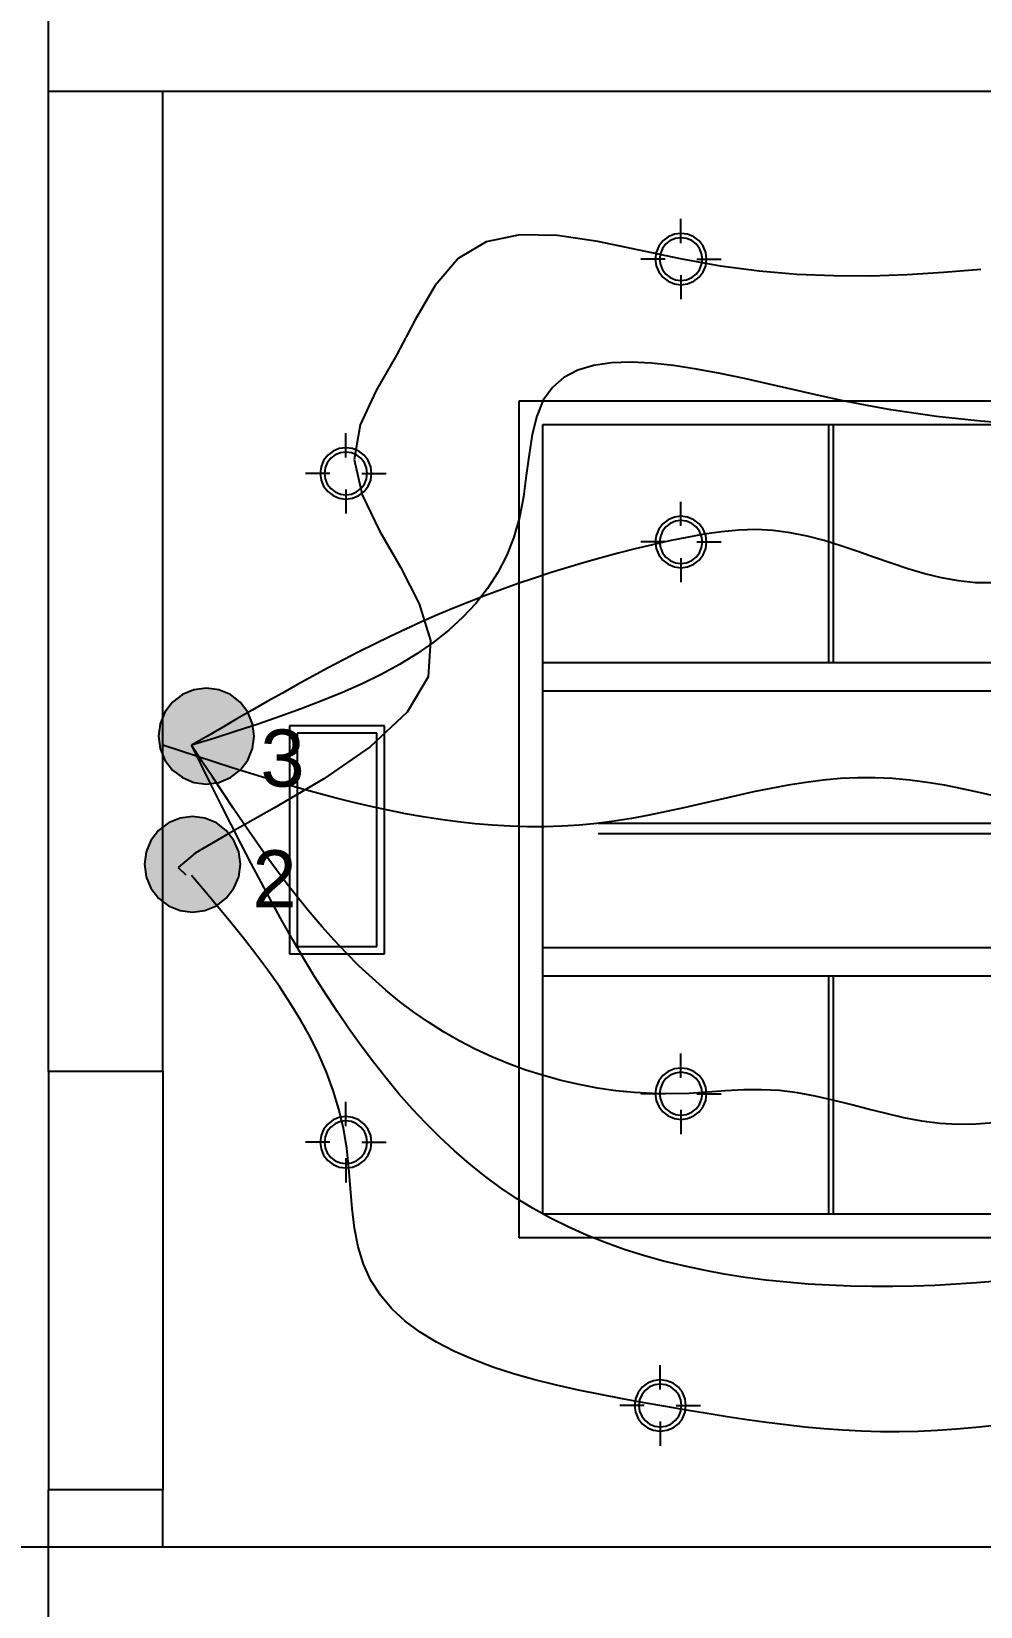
# Model space of a CAD drawing. Header units: centimetres. Extents: x 1966 to 8787, y 7398 to 12383.
# Drawn here: x 3917.4 to 4117, y 9215.8 to 9546.9 of the extents above; entities that cross this region are included whole.
import ezdxf

# ---------------------------------------------------------------- set-up
doc = ezdxf.new("R2010")
doc.units = ezdxf.units.CM
doc.styles.get("Standard").update_dxf_attribs({"font": 'arial.ttf', "height": 10})

# ---------------------------------------------------------------- blocks, each defined once
blk = doc.blocks.new('雙極開關')
h = blk.add_hatch(color=256)
h.dxf.hatch_style = 1
h.paths.add_polyline_path([(8.73, 15.12), (7.13, 17.21), (5.04, 18.81), (2.61, 19.81), (0, 20.16), (-2.61, 19.81), (-5.04, 18.81), (-7.13, 17.21), (-8.73, 15.12), (-9.74, 12.69), (-10.08, 10.08), (-9.74, 7.47), (-8.73, 5.04), (-7.13, 2.95), (-5.04, 1.35), (-2.61, 0.34), (0, 0), (2.61, 0.34), (5.04, 1.35), (7.13, 2.95), (8.73, 5.04), (9.74, 7.47), (10.08, 10.08), (9.74, 12.69)])
for p, q in [((0, 20.16), (-2.61, 19.81)), ((2.61, 19.81), (0, 20.16)), ((-7.13, 17.21), (-8.73, 15.12)), ((-5.04, 18.81), (-7.13, 17.21)), ((-2.61, 19.81), (-5.04, 18.81)), ((5.04, 18.81), (2.61, 19.81)), ((7.13, 17.21), (5.04, 18.81)), ((8.73, 15.12), (7.13, 17.21)), ((-8.73, 15.12), (-9.74, 12.69)), ((9.74, 12.69), (8.73, 15.12)), ((-9.74, 12.69), (-10.08, 10.08)), ((-10.08, 10.08), (-9.74, 7.47)), ((10.08, 10.08), (9.74, 12.69)), ((9.74, 7.47), (10.08, 10.08)), ((-9.74, 7.47), (-8.73, 5.04)), ((8.73, 5.04), (9.74, 7.47)), ((-8.73, 5.04), (-7.13, 2.95)), ((7.13, 2.95), (8.73, 5.04)), ((-7.13, 2.95), (-5.04, 1.35)), ((-5.04, 1.35), (-2.61, 0.34)), ((-2.61, 0.34), (0, 0)), ((0, 0), (2.61, 0.34)), ((2.61, 0.34), (5.04, 1.35)), ((5.04, 1.35), (7.13, 2.95))]:
    blk.add_line(p, q)
blk.add_text('2', height=12).set_placement((12.62, 1.03))
blk = doc.blocks.new('三路開關')
h = blk.add_hatch(color=256)
h.dxf.hatch_style = 1
h.paths.add_polyline_path([(7.42, 14.95), (5.82, 17.03), (3.74, 18.64), (1.3, 19.64), (-1.3, 19.99), (-3.91, 19.64), (-6.34, 18.64), (-8.43, 17.03), (-10.03, 14.95), (-11.04, 12.52), (-11.38, 9.91), (-11.04, 7.3), (-10.03, 4.87), (-8.43, 2.78), (-6.34, 1.18), (-3.91, 0.17), (-1.3, -0.17), (1.3, 0.17), (3.74, 1.18), (5.82, 2.78), (7.42, 4.87), (8.43, 7.3), (8.77, 9.91), (8.43, 12.52)])
for p, q in [((-1.3, 19.99), (-3.91, 19.64)), ((1.3, 19.64), (-1.3, 19.99)), ((-8.43, 17.03), (-10.03, 14.95)), ((-6.34, 18.64), (-8.43, 17.03)), ((-3.91, 19.64), (-6.34, 18.64)), ((3.74, 18.64), (1.3, 19.64)), ((5.82, 17.03), (3.74, 18.64)), ((7.42, 14.95), (5.82, 17.03)), ((-10.03, 14.95), (-11.04, 12.52)), ((8.43, 12.52), (7.42, 14.95)), ((-11.04, 12.52), (-11.38, 9.91)), ((8.77, 9.91), (8.43, 12.52)), ((-11.38, 9.91), (-11.04, 7.3)), ((-11.04, 7.3), (-10.03, 4.87)), ((7.42, 4.87), (8.43, 7.3)), ((8.43, 7.3), (8.77, 9.91)), ((-10.03, 4.87), (-8.43, 2.78)), ((5.82, 2.78), (7.42, 4.87)), ((-8.43, 2.78), (-6.34, 1.18)), ((-6.34, 1.18), (-3.91, 0.17)), ((-3.91, 0.17), (-1.3, -0.17)), ((-1.3, -0.17), (1.3, 0.17)), ((1.3, 0.17), (3.74, 1.18)), ((3.74, 1.18), (5.82, 2.78))]:
    blk.add_line(p, q)
blk.add_text('3', height=12).set_placement((10.06, -0.71))

msp = doc.modelspace()

# ---------------------------------------------------------------- linework, layer by layer
for p, q in [((3920.97, 9534.29), (3920.97, 9661.29)), ((3920.97, 9328.29), (3920.97, 9534.29)), ((3944.97, 9534.29), (3920.97, 9534.29)), ((4230.42, 9534.29), (3944.97, 9534.29)), ((3944.97, 9396.85), (3944.97, 9534.29)), ((4054, 9504.48), (4054, 9507.55)), ((4020.12, 9504.17), (4013.05, 9502.73)), ((4028.03, 9504.01), (4020.12, 9504.17)), ((4036.49, 9502.77), (4028.03, 9504.01)), ((4051.3, 9503.76), (4050.19, 9502.9)), ((4052.61, 9504.3), (4051.3, 9503.76)), ((4054, 9504.48), (4052.61, 9504.3)), ((4055.4, 9504.3), (4054, 9504.48)), ((4054, 9503.58), (4054, 9504.48)), ((4056.7, 9503.76), (4055.4, 9504.3)), ((4057.82, 9502.9), (4056.7, 9503.76)), ((4013.05, 9502.73), (4007.12, 9499.18)), ((4045.22, 9500.97), (4036.49, 9502.77)), ((4053.9, 9499.1), (4045.22, 9500.97)), ((4048.79, 9500.48), (4048.6, 9499.08)), ((4049.33, 9501.78), (4048.79, 9500.48)), ((4050.19, 9502.9), (4049.33, 9501.78)), ((4050.11, 9501.33), (4049.66, 9500.25)), ((4050.82, 9502.27), (4050.11, 9501.33)), ((4051.75, 9502.98), (4050.82, 9502.27)), ((4052.84, 9503.43), (4051.75, 9502.98)), ((4054, 9503.58), (4052.84, 9503.43)), ((4054, 9502.45), (4054, 9503.58)), ((4055.17, 9503.43), (4054, 9503.58)), ((4056.25, 9502.98), (4055.17, 9503.43)), ((4057.19, 9502.27), (4056.25, 9502.98)), ((4057.9, 9501.33), (4057.19, 9502.27)), ((4058.68, 9501.78), (4057.82, 9502.9)), ((4058.35, 9500.25), (4057.9, 9501.33)), ((4059.22, 9500.48), (4058.68, 9501.78)), ((4059.4, 9499.08), (4059.22, 9500.48)), ((4007.12, 9499.18), (4002.32, 9493.5)), ((4048.6, 9499.08), (4045.54, 9499.08)), ((4048.6, 9499.08), (4048.79, 9497.69)), ((4049.5, 9499.08), (4048.6, 9499.08)), ((4048.79, 9497.69), (4049.33, 9496.38)), ((4049.66, 9500.25), (4049.5, 9499.08)), ((4050.64, 9499.08), (4049.5, 9499.08)), ((4049.5, 9499.08), (4049.66, 9497.92)), ((4049.66, 9497.92), (4050.11, 9496.83)), ((4062.32, 9497.61), (4053.9, 9499.1)), ((4057.37, 9499.08), (4058.5, 9499.08)), ((4057.9, 9496.83), (4058.35, 9497.92)), ((4058.5, 9499.08), (4058.35, 9500.25)), ((4058.35, 9497.92), (4058.5, 9499.08)), ((4058.5, 9499.08), (4059.4, 9499.08)), ((4058.68, 9496.38), (4059.22, 9497.69)), ((4059.22, 9497.69), (4059.4, 9499.08)), ((4059.4, 9499.08), (4062.47, 9499.08)), ((4070.46, 9496.55), (4062.32, 9497.61)), ((4049.33, 9496.38), (4050.19, 9495.26)), ((4050.11, 9496.83), (4050.82, 9495.9)), ((4050.19, 9495.26), (4051.3, 9494.41)), ((4050.82, 9495.9), (4051.75, 9495.19)), ((4051.3, 9494.41), (4052.61, 9493.87)), ((4051.75, 9495.19), (4052.84, 9494.74)), ((4052.61, 9493.87), (4054, 9493.68)), ((4052.84, 9494.74), (4054, 9494.58)), ((4054, 9495.72), (4054, 9494.58)), ((4054, 9494.58), (4055.17, 9494.74)), ((4054, 9494.58), (4054, 9493.68)), ((4054, 9493.68), (4055.4, 9493.87)), ((4055.17, 9494.74), (4056.25, 9495.19)), ((4055.4, 9493.87), (4056.7, 9494.41)), ((4056.25, 9495.19), (4057.19, 9495.9)), ((4056.7, 9494.41), (4057.82, 9495.26)), ((4057.19, 9495.9), (4057.9, 9496.83)), ((4057.82, 9495.26), (4058.68, 9496.38)), ((4078.39, 9495.87), (4070.46, 9496.55)), ((4086.17, 9495.54), (4078.39, 9495.87)), ((4093.87, 9495.52), (4086.17, 9495.54)), ((4101.55, 9495.77), (4093.87, 9495.52)), ((4109.26, 9496.25), (4101.55, 9495.77)), ((4117.05, 9496.9), (4109.26, 9496.25)), ((4002.32, 9493.5), (3998.17, 9486.45)), ((4054, 9493.68), (4054, 9490.62)), ((3998.17, 9486.45), (3994.12, 9478.87)), ((3994.12, 9478.87), (3989.89, 9471.45)), ((4039.35, 9477.27), (4035.61, 9476.72)), ((4043.42, 9477.42), (4039.35, 9477.27)), ((4047.79, 9477.21), (4043.42, 9477.42)), ((4029.36, 9474.19), (4026.94, 9472.11)), ((4032.27, 9475.71), (4029.36, 9474.19)), ((4035.61, 9476.72), (4032.27, 9475.71)), ((4052.42, 9476.71), (4047.79, 9477.21)), ((4057.26, 9475.96), (4052.42, 9476.71)), ((4062.26, 9475.02), (4057.26, 9475.96)), ((4067.38, 9473.95), (4062.26, 9475.02)), ((4072.57, 9472.78), (4067.38, 9473.95)), ((3989.89, 9471.45), (3986.48, 9464.22)), ((4026.94, 9472.11), (4025.03, 9469.41)), ((4077.79, 9471.58), (4072.57, 9472.78)), ((4082.99, 9470.4), (4077.79, 9471.58)), ((4019.97, 9469.29), (4325.91, 9469.29)), ((4019.97, 9293.29), (4019.97, 9469.29)), ((4025.03, 9469.41), (4023.66, 9466.07)), ((4088.14, 9469.29), (4082.99, 9470.4)), ((4093.18, 9468.29), (4088.14, 9469.29)), ((4098.13, 9467.42), (4093.18, 9468.29)), ((4102.97, 9466.66), (4098.13, 9467.42)), ((3986.48, 9464.22), (3985.27, 9456.95)), ((4023.66, 9466.07), (4022.72, 9462.22)), ((4024.97, 9464.29), (4085.07, 9464.29)), ((4024.97, 9414.29), (4024.97, 9464.29)), ((4085.07, 9414.29), (4085.07, 9464.29)), ((4085.07, 9464.29), (4086.07, 9464.29)), ((4086.07, 9414.29), (4086.07, 9464.29)), ((4086.07, 9464.29), (4146.67, 9464.29)), ((4107.73, 9466.01), (4102.97, 9466.66)), ((4112.39, 9465.46), (4107.73, 9466.01)), ((4116.98, 9465.01), (4112.39, 9465.46)), ((4121.48, 9464.66), (4116.98, 9465.01)), ((3983.5, 9459.42), (3983.5, 9462.49)), ((4022.72, 9462.22), (4022.04, 9458)), ((3979.68, 9457.84), (3978.83, 9456.72)), ((3980.8, 9458.7), (3979.68, 9457.84)), ((3981.25, 9457.92), (3980.32, 9457.21)), ((3982.1, 9459.24), (3980.8, 9458.7)), ((3982.34, 9458.37), (3981.25, 9457.92)), ((3983.5, 9459.42), (3982.1, 9459.24)), ((3983.5, 9458.52), (3982.34, 9458.37)), ((3984.9, 9459.24), (3983.5, 9459.42)), ((3983.5, 9458.52), (3983.5, 9459.42)), ((3984.67, 9458.37), (3983.5, 9458.52)), ((3983.5, 9457.39), (3983.5, 9458.52)), ((3985.75, 9457.92), (3984.67, 9458.37)), ((3986.2, 9458.7), (3984.9, 9459.24)), ((3986.68, 9457.21), (3985.75, 9457.92)), ((3987.32, 9457.84), (3986.2, 9458.7)), ((3988.18, 9456.72), (3987.32, 9457.84)), ((4022.04, 9458), (4021.46, 9453.58)), ((3978.29, 9455.42), (3978.1, 9454.02)), ((3978.83, 9456.72), (3978.29, 9455.42)), ((3979.16, 9455.19), (3979, 9454.02)), ((3979.6, 9456.27), (3979.16, 9455.19)), ((3980.32, 9457.21), (3979.6, 9456.27)), ((3985.27, 9456.95), (3986.95, 9449.52)), ((3987.4, 9456.27), (3986.68, 9457.21)), ((3987.85, 9455.19), (3987.4, 9456.27)), ((3988, 9454.02), (3987.85, 9455.19)), ((3988.72, 9455.42), (3988.18, 9456.72)), ((3988.9, 9454.02), (3988.72, 9455.42)), ((3978.1, 9454.02), (3975.04, 9454.02)), ((3978.1, 9454.02), (3978.29, 9452.63)), ((3979, 9454.02), (3978.1, 9454.02)), ((3978.29, 9452.63), (3978.83, 9451.32)), ((3978.83, 9451.32), (3979.68, 9450.21)), ((3979, 9454.02), (3979.16, 9452.86)), ((3980.13, 9454.02), (3979, 9454.02)), ((3979.16, 9452.86), (3979.6, 9451.77)), ((3979.6, 9451.77), (3980.32, 9450.84)), ((3980.32, 9450.84), (3981.25, 9450.13)), ((3985.75, 9450.13), (3986.68, 9450.84)), ((3986.68, 9450.84), (3987.4, 9451.77)), ((3986.87, 9454.02), (3988, 9454.02)), ((3987.32, 9450.21), (3988.18, 9451.32)), ((3987.4, 9451.77), (3987.85, 9452.86)), ((3987.85, 9452.86), (3988, 9454.02)), ((3988, 9454.02), (3988.9, 9454.02)), ((3988.18, 9451.32), (3988.72, 9452.63)), ((3988.72, 9452.63), (3988.9, 9454.02)), ((3988.9, 9454.02), (3991.97, 9454.02)), ((4021.46, 9453.58), (4020.84, 9449.11)), ((3979.68, 9450.21), (3980.8, 9449.35)), ((3980.8, 9449.35), (3982.1, 9448.81)), ((3981.25, 9450.13), (3982.34, 9449.68)), ((3982.1, 9448.81), (3983.5, 9448.62)), ((3982.34, 9449.68), (3983.5, 9449.52)), ((3983.5, 9450.66), (3983.5, 9449.52)), ((3983.5, 9449.52), (3984.67, 9449.68)), ((3983.5, 9449.52), (3983.5, 9448.62)), ((3983.5, 9448.62), (3984.9, 9448.81)), ((3983.5, 9448.62), (3983.5, 9445.56)), ((3984.67, 9449.68), (3985.75, 9450.13)), ((3984.9, 9448.81), (3986.2, 9449.35)), ((3986.2, 9449.35), (3987.32, 9450.21)), ((3986.95, 9449.52), (3990.59, 9441.95)), ((4020.84, 9449.11), (4020.01, 9444.75)), ((4054, 9445), (4054, 9448.07)), ((4020.01, 9444.75), (4018.85, 9440.64)), ((4051.3, 9444.28), (4050.19, 9443.42)), ((4052.61, 9444.82), (4051.3, 9444.28)), ((4054, 9445), (4052.61, 9444.82)), ((4055.4, 9444.82), (4054, 9445)), ((4054, 9444.1), (4054, 9445)), ((4056.7, 9444.28), (4055.4, 9444.82)), ((4057.82, 9443.42), (4056.7, 9444.28)), ((3990.59, 9441.95), (3994.98, 9434.28)), ((4048.79, 9441), (4048.6, 9439.6)), ((4049.33, 9442.3), (4048.79, 9441)), ((4050.19, 9443.42), (4049.33, 9442.3)), ((4050.11, 9441.85), (4049.66, 9440.76)), ((4050.82, 9442.78), (4050.11, 9441.85)), ((4051.75, 9443.5), (4050.82, 9442.78)), ((4052.84, 9443.95), (4051.75, 9443.5)), ((4054, 9444.1), (4052.84, 9443.95)), ((4055.17, 9443.95), (4054, 9444.1)), ((4054, 9442.97), (4054, 9444.1)), ((4056.25, 9443.5), (4055.17, 9443.95)), ((4058.88, 9441.24), (4055.23, 9440.58)), ((4057.19, 9442.78), (4056.25, 9443.5)), ((4057.9, 9441.85), (4057.19, 9442.78)), ((4058.68, 9442.3), (4057.82, 9443.42)), ((4058.35, 9440.76), (4057.9, 9441.85)), ((4059.22, 9441), (4058.68, 9442.3)), ((4062.53, 9441.76), (4058.88, 9441.24)), ((4059.4, 9439.6), (4059.22, 9441)), ((4066.18, 9442.1), (4062.53, 9441.76)), ((4069.81, 9442.2), (4066.18, 9442.1)), ((4073.42, 9442.03), (4069.81, 9442.2)), ((4077, 9441.55), (4073.42, 9442.03)), ((4080.57, 9440.82), (4077, 9441.55)), ((4018.85, 9440.64), (4017.34, 9436.8)), ((4044.38, 9438.13), (4040.8, 9437.22)), ((4047.98, 9438.99), (4044.38, 9438.13)), ((4048.6, 9439.6), (4045.54, 9439.6)), ((4051.6, 9439.81), (4047.98, 9438.99)), ((4048.6, 9439.6), (4048.79, 9438.2)), ((4049.5, 9439.6), (4048.6, 9439.6)), ((4048.79, 9438.2), (4049.33, 9436.9)), ((4049.66, 9440.76), (4049.5, 9439.6)), ((4049.5, 9439.6), (4049.66, 9438.44)), ((4050.64, 9439.6), (4049.5, 9439.6)), ((4049.66, 9438.44), (4050.11, 9437.35)), ((4055.23, 9440.58), (4051.6, 9439.81)), ((4057.37, 9439.6), (4058.5, 9439.6)), ((4057.9, 9437.35), (4058.35, 9438.44)), ((4058.5, 9439.6), (4058.35, 9440.76)), ((4058.35, 9438.44), (4058.5, 9439.6)), ((4058.5, 9439.6), (4059.4, 9439.6)), ((4058.68, 9436.9), (4059.22, 9438.2)), ((4059.22, 9438.2), (4059.4, 9439.6)), ((4059.4, 9439.6), (4062.47, 9439.6)), ((4084.11, 9439.88), (4080.57, 9440.82)), ((4087.64, 9438.79), (4084.11, 9439.88)), ((4091.17, 9437.6), (4087.64, 9438.79)), ((4094.69, 9436.36), (4091.17, 9437.6)), ((3994.98, 9434.28), (3998.94, 9426.59)), ((4017.34, 9436.8), (4015.49, 9433.2)), ((4030.18, 9434.24), (4026.68, 9433.16)), ((4033.7, 9435.28), (4030.18, 9434.24)), ((4037.24, 9436.27), (4033.7, 9435.28)), ((4040.8, 9437.22), (4037.24, 9436.27)), ((4049.33, 9436.9), (4050.19, 9435.78)), ((4050.11, 9437.35), (4050.82, 9436.42)), ((4050.19, 9435.78), (4051.3, 9434.92)), ((4050.82, 9436.42), (4051.75, 9435.7)), ((4051.3, 9434.92), (4052.61, 9434.38)), ((4051.75, 9435.7), (4052.84, 9435.25)), ((4052.61, 9434.38), (4054, 9434.2)), ((4052.84, 9435.25), (4054, 9435.1)), ((4054, 9436.23), (4054, 9435.1)), ((4054, 9435.1), (4055.17, 9435.25)), ((4054, 9435.1), (4054, 9434.2)), ((4054, 9434.2), (4055.4, 9434.38)), ((4055.17, 9435.25), (4056.25, 9435.7)), ((4055.4, 9434.38), (4056.7, 9434.92)), ((4056.25, 9435.7), (4057.19, 9436.42)), ((4056.7, 9434.92), (4057.82, 9435.78)), ((4057.19, 9436.42), (4057.9, 9437.35)), ((4057.82, 9435.78), (4058.68, 9436.9)), ((4098.21, 9435.14), (4094.69, 9436.36)), ((4101.73, 9433.97), (4098.21, 9435.14)), ((4015.49, 9433.2), (4013.32, 9429.84)), ((4023.2, 9432.03), (4019.74, 9430.85)), ((4026.68, 9433.16), (4023.2, 9432.03)), ((4054, 9434.2), (4054, 9431.13)), ((4105.27, 9432.93), (4101.73, 9433.97)), ((4108.82, 9432.05), (4105.27, 9432.93)), ((4112.39, 9431.4), (4108.82, 9432.05)), ((4115.98, 9431.02), (4112.39, 9431.4)), ((4119.61, 9430.98), (4115.98, 9431.02)), ((4012.89, 9428.36), (4009.49, 9427.04)), ((4013.32, 9429.84), (4010.87, 9426.7)), ((4016.3, 9429.63), (4012.89, 9428.36)), ((4019.74, 9430.85), (4016.3, 9429.63)), ((3998.94, 9426.59), (4001.28, 9418.9)), ((4006.11, 9425.68), (4002.76, 9424.27)), ((4009.49, 9427.04), (4006.11, 9425.68)), ((4010.87, 9426.7), (4008.13, 9423.77)), ((3996.1, 9421.29), (3992.81, 9419.74)), ((3999.42, 9422.8), (3996.1, 9421.29)), ((4002.76, 9424.27), (3999.42, 9422.8)), ((4005.14, 9421.03), (4001.9, 9418.48)), ((4008.13, 9423.77), (4005.14, 9421.03)), ((3989.53, 9418.14), (3986.26, 9416.5)), ((3992.81, 9419.74), (3989.53, 9418.14)), ((4001.9, 9418.48), (3998.44, 9416.09)), ((4001.28, 9418.9), (4000.79, 9411.28)), ((3983.02, 9414.83), (3979.78, 9413.12)), ((3986.26, 9416.5), (3983.02, 9414.83)), ((3998.44, 9416.09), (3994.78, 9413.86)), ((3976.56, 9411.39), (3973.35, 9409.63)), ((3979.78, 9413.12), (3976.56, 9411.39)), ((3990.94, 9411.76), (3986.93, 9409.79)), ((3994.78, 9413.86), (3990.94, 9411.76)), ((4000.79, 9411.28), (3996.42, 9403.79)), ((4024.97, 9414.29), (4085.07, 9414.29)), ((4024.97, 9408.29), (4024.97, 9414.29)), ((4085.07, 9414.29), (4086.07, 9414.29)), ((4086.07, 9414.29), (4146.67, 9414.29)), ((3970.15, 9407.85), (3966.95, 9406.04)), ((3973.35, 9409.63), (3970.15, 9407.85)), ((3982.77, 9407.93), (3978.48, 9406.17)), ((3986.93, 9409.79), (3982.77, 9407.93)), ((4024.97, 9408.29), (4330.97, 9408.29)), ((4024.97, 9354.29), (4024.97, 9408.29)), ((3966.95, 9406.04), (3963.76, 9404.22)), ((3974.08, 9404.49), (3969.58, 9402.88)), ((3978.48, 9406.17), (3974.08, 9404.49)), ((3960.58, 9402.39), (3957.41, 9400.55)), ((3965.02, 9401.32), (3960.39, 9399.81)), ((3963.76, 9404.22), (3960.58, 9402.39)), ((3969.58, 9402.88), (3965.02, 9401.32)), ((3996.42, 9403.79), (3988.64, 9396.56)), ((3954.23, 9398.7), (3951.06, 9396.85)), ((3955.73, 9398.32), (3951.06, 9396.85)), ((3957.41, 9400.55), (3954.23, 9398.7)), ((3960.39, 9399.81), (3955.73, 9398.32)), ((3991.64, 9400.98), (3971.64, 9400.98)), ((3971.64, 9400.98), (3971.64, 9352.98)), ((3990.04, 9399.38), (3973.24, 9399.38)), ((3973.24, 9399.38), (3973.24, 9354.58)), ((3990.04, 9354.58), (3990.04, 9399.38)), ((3991.64, 9352.98), (3991.64, 9400.98)), ((3944.97, 9328.29), (3944.97, 9396.85)), ((3948.62, 9395.66), (3944.97, 9396.85)), ((3952.27, 9394.47), (3948.62, 9395.66)), ((3953.23, 9393.53), (3951.06, 9396.85)), ((3953.12, 9392.68), (3951.06, 9396.85)), ((3955.92, 9393.29), (3952.27, 9394.47)), ((3988.64, 9396.56), (3978.87, 9389.8)), ((3955.19, 9388.51), (3953.12, 9392.68)), ((3955.41, 9390.21), (3953.23, 9393.53)), ((3959.57, 9392.13), (3955.92, 9393.29)), ((3963.22, 9390.98), (3959.57, 9392.13)), ((3957.27, 9384.35), (3955.19, 9388.51)), ((3957.59, 9386.9), (3955.41, 9390.21)), ((3966.87, 9389.86), (3963.22, 9390.98)), ((3970.52, 9388.78), (3966.87, 9389.86)), ((3978.87, 9389.8), (3968.51, 9383.68)), ((3974.17, 9387.73), (3970.52, 9388.78)), ((4076.58, 9388.46), (4072.92, 9387.79)), ((4080.24, 9389.04), (4076.58, 9388.46)), ((4083.9, 9389.51), (4080.24, 9389.04)), ((4087.56, 9389.85), (4083.9, 9389.51)), ((4091.21, 9390.03), (4087.56, 9389.85)), ((4094.87, 9390.04), (4091.21, 9390.03)), ((4098.52, 9389.86), (4094.87, 9390.04)), ((4102.17, 9389.52), (4098.52, 9389.86)), ((4105.82, 9389.04), (4102.17, 9389.52)), ((4109.47, 9388.44), (4105.82, 9389.04)), ((4113.12, 9387.73), (4109.47, 9388.44)), ((3959.79, 9383.61), (3957.59, 9386.9)), ((3977.82, 9386.72), (3974.17, 9387.73)), ((3981.47, 9385.76), (3977.82, 9386.72)), ((3985.12, 9384.85), (3981.47, 9385.76)), ((3988.77, 9383.99), (3985.12, 9384.85)), ((4058.27, 9384.57), (4054.61, 9383.74)), ((4061.94, 9385.41), (4058.27, 9384.57)), ((4065.6, 9386.24), (4061.94, 9385.41)), ((4069.26, 9387.04), (4065.6, 9386.24)), ((4072.92, 9387.79), (4069.26, 9387.04)), ((4116.76, 9386.94), (4113.12, 9387.73)), ((4120.41, 9386.08), (4116.76, 9386.94)), ((3959.35, 9380.2), (3957.27, 9384.35)), ((3968.51, 9383.68), (3959.01, 9378.41)), ((3962.01, 9380.34), (3959.79, 9383.61)), ((3992.43, 9383.2), (3988.77, 9383.99)), ((3996.08, 9382.48), (3992.43, 9383.2)), ((3999.73, 9381.82), (3996.08, 9382.48)), ((4003.39, 9381.25), (3999.73, 9381.82)), ((4007.04, 9380.76), (4003.39, 9381.25)), ((4043.62, 9381.5), (4039.96, 9380.9)), ((4047.29, 9382.18), (4043.62, 9381.5)), ((4050.95, 9382.93), (4047.29, 9382.18)), ((4054.61, 9383.74), (4050.95, 9382.93)), ((3959.01, 9378.41), (3951.77, 9374.18)), ((3961.46, 9376.08), (3959.35, 9380.2)), ((3964.26, 9377.11), (3962.01, 9380.34)), ((4010.7, 9380.35), (4007.04, 9380.76)), ((4014.35, 9380.04), (4010.7, 9380.35)), ((4018.01, 9379.83), (4014.35, 9380.04)), ((4021.67, 9379.72), (4018.01, 9379.83)), ((4025.32, 9379.72), (4021.67, 9379.72)), ((4028.98, 9379.83), (4025.32, 9379.72)), ((4032.64, 9380.07), (4028.98, 9379.83)), ((4036.3, 9380.42), (4032.64, 9380.07)), ((4039.96, 9380.9), (4036.3, 9380.42)), ((4036.59, 9380.46), (4311.68, 9380.46)), ((4036.59, 9378.31), (4321.27, 9378.31)), ((3963.58, 9371.98), (3961.46, 9376.08)), ((3966.53, 9373.92), (3964.26, 9377.11)), ((3951.77, 9374.18), (3948.23, 9371.17)), ((3965.72, 9367.92), (3963.58, 9371.98)), ((3968.84, 9370.76), (3966.53, 9373.92)), ((3948.23, 9371.17), (3949.81, 9369.59)), ((3953.83, 9366.18), (3951.06, 9369.45)), ((3971.18, 9367.66), (3968.84, 9370.76)), ((3956.59, 9362.9), (3953.83, 9366.18)), ((3967.9, 9363.89), (3965.72, 9367.92)), ((3973.57, 9364.62), (3971.18, 9367.66)), ((3959.32, 9359.61), (3956.59, 9362.9)), ((3970.1, 9359.91), (3967.9, 9363.89)), ((3976.01, 9361.63), (3973.57, 9364.62)), ((3978.5, 9358.72), (3976.01, 9361.63)), ((3961.99, 9356.29), (3959.32, 9359.61)), ((3972.34, 9355.97), (3970.1, 9359.91)), ((3981.05, 9355.88), (3978.5, 9358.72)), ((3964.59, 9352.94), (3961.99, 9356.29)), ((3974.61, 9352.09), (3972.34, 9355.97)), ((3983.66, 9353.12), (3981.05, 9355.88)), ((3967.11, 9349.56), (3964.59, 9352.94)), ((3971.64, 9352.98), (3991.64, 9352.98)), ((3973.24, 9354.58), (3990.04, 9354.58)), ((3976.93, 9348.27), (3974.61, 9352.09)), ((3986.33, 9350.45), (3983.66, 9353.12)), ((4330.97, 9354.29), (4024.97, 9354.29)), ((4024.97, 9348.29), (4024.97, 9354.29)), ((3969.52, 9346.14), (3967.11, 9349.56)), ((3979.3, 9344.51), (3976.93, 9348.27)), ((3989.08, 9347.87), (3986.33, 9350.45)), ((4024.97, 9298.29), (4024.97, 9348.29)), ((4085.07, 9348.29), (4024.97, 9348.29)), ((4085.07, 9298.29), (4085.07, 9348.29)), ((4086.07, 9348.29), (4085.07, 9348.29)), ((4086.07, 9298.29), (4086.07, 9348.29)), ((4146.67, 9348.29), (4086.07, 9348.29)), ((3971.81, 9342.66), (3969.52, 9346.14)), ((3991.91, 9345.4), (3989.08, 9347.87)), ((3994.81, 9343.02), (3991.91, 9345.4)), ((3973.96, 9339.13), (3971.81, 9342.66)), ((3981.71, 9340.82), (3979.3, 9344.51)), ((3997.81, 9340.77), (3994.81, 9343.02)), ((3975.96, 9335.53), (3973.96, 9339.13)), ((3984.18, 9337.2), (3981.71, 9340.82)), ((4000.89, 9338.63), (3997.81, 9340.77)), ((4004.07, 9336.61), (4000.89, 9338.63)), ((3977.78, 9331.86), (3975.96, 9335.53)), ((3986.7, 9333.67), (3984.18, 9337.2)), ((4007.35, 9334.73), (4004.07, 9336.61)), ((3979.41, 9328.11), (3977.78, 9331.86)), ((3989.29, 9330.22), (3986.7, 9333.67)), ((4010.73, 9332.98), (4007.35, 9334.73)), ((4014.2, 9331.37), (4010.73, 9332.98)), ((4054, 9329), (4054, 9332.07)), ((3920.97, 9328.29), (3920.97, 9240.29)), ((3944.97, 9328.29), (3920.97, 9328.29)), ((3944.97, 9328.29), (3944.97, 9240.29)), ((3991.95, 9326.86), (3989.29, 9330.22)), ((4017.76, 9329.9), (4014.2, 9331.37)), ((4021.38, 9328.58), (4017.76, 9329.9)), ((4025.07, 9327.4), (4021.38, 9328.58)), ((4051.3, 9328.28), (4050.19, 9327.42)), ((4052.61, 9328.82), (4051.3, 9328.28)), ((4054, 9329), (4052.61, 9328.82)), ((4055.4, 9328.82), (4054, 9329)), ((4054, 9328.1), (4054, 9329)), ((4056.7, 9328.28), (4055.4, 9328.82)), ((4057.82, 9327.42), (4056.7, 9328.28)), ((3980.83, 9324.27), (3979.41, 9328.11)), ((3994.67, 9323.6), (3991.95, 9326.86)), ((4028.81, 9326.38), (4025.07, 9327.4)), ((4032.6, 9325.51), (4028.81, 9326.38)), ((4036.42, 9324.79), (4032.6, 9325.51)), ((4048.79, 9325), (4048.6, 9323.6)), ((4049.33, 9326.3), (4048.79, 9325)), ((4050.19, 9327.42), (4049.33, 9326.3)), ((4050.11, 9325.85), (4049.66, 9324.76)), ((4050.82, 9326.78), (4050.11, 9325.85)), ((4051.75, 9327.5), (4050.82, 9326.78)), ((4052.84, 9327.95), (4051.75, 9327.5)), ((4054, 9328.1), (4052.84, 9327.95)), ((4054, 9326.97), (4054, 9328.1)), ((4055.17, 9327.95), (4054, 9328.1)), ((4056.25, 9327.5), (4055.17, 9327.95)), ((4057.19, 9326.78), (4056.25, 9327.5)), ((4057.9, 9325.85), (4057.19, 9326.78)), ((4058.68, 9326.3), (4057.82, 9327.42)), ((4058.35, 9324.76), (4057.9, 9325.85)), ((4059.22, 9325), (4058.68, 9326.3)), ((4059.4, 9323.6), (4059.22, 9325)), ((3982.03, 9320.34), (3980.83, 9324.27)), ((3983.5, 9318.8), (3983.5, 9321.87)), ((3997.46, 9320.43), (3994.67, 9323.6)), ((4040.26, 9324.24), (4036.42, 9324.79)), ((4044.13, 9323.85), (4040.26, 9324.24)), ((4048, 9323.62), (4044.13, 9323.85)), ((4048.6, 9323.6), (4045.54, 9323.6)), ((4051.86, 9323.56), (4048, 9323.62)), ((4048.6, 9323.6), (4048.79, 9322.2)), ((4049.5, 9323.6), (4048.6, 9323.6)), ((4048.79, 9322.2), (4049.33, 9320.9)), ((4049.66, 9324.76), (4049.5, 9323.6)), ((4050.64, 9323.6), (4049.5, 9323.6)), ((4049.5, 9323.6), (4049.66, 9322.44)), ((4049.66, 9322.44), (4050.11, 9321.35)), ((4055.72, 9323.67), (4051.86, 9323.56)), ((4059.56, 9323.91), (4055.72, 9323.67)), ((4057.37, 9323.6), (4058.5, 9323.6)), ((4057.9, 9321.35), (4058.35, 9322.44)), ((4058.5, 9323.6), (4058.35, 9324.76)), ((4058.35, 9322.44), (4058.5, 9323.6)), ((4058.5, 9323.6), (4059.4, 9323.6)), ((4058.68, 9320.9), (4059.22, 9322.2)), ((4059.22, 9322.2), (4059.4, 9323.6)), ((4059.4, 9323.6), (4062.47, 9323.6)), ((4063.38, 9324.18), (4059.56, 9323.91)), ((4067.19, 9324.39), (4063.38, 9324.18)), ((4070.97, 9324.45), (4067.19, 9324.39)), ((4074.74, 9324.26), (4070.97, 9324.45)), ((4078.49, 9323.79), (4074.74, 9324.26)), ((4082.23, 9323.11), (4078.49, 9323.79)), ((4085.96, 9322.27), (4082.23, 9323.11)), ((4089.68, 9321.33), (4085.96, 9322.27)), ((3982.1, 9318.62), (3980.8, 9318.08)), ((3982.99, 9316.31), (3982.03, 9320.34)), ((3983.5, 9318.8), (3982.1, 9318.62)), ((3984.9, 9318.62), (3983.5, 9318.8)), ((3983.5, 9317.9), (3983.5, 9318.8)), ((3986.2, 9318.08), (3984.9, 9318.62)), ((4000.34, 9317.38), (3997.46, 9320.43)), ((4049.33, 9320.9), (4050.19, 9319.78)), ((4050.11, 9321.35), (4050.82, 9320.42)), ((4050.19, 9319.78), (4051.3, 9318.92)), ((4050.82, 9320.42), (4051.75, 9319.7)), ((4051.3, 9318.92), (4052.61, 9318.38)), ((4051.75, 9319.7), (4052.84, 9319.25)), ((4052.61, 9318.38), (4054, 9318.2)), ((4052.84, 9319.25), (4054, 9319.1)), ((4054, 9320.23), (4054, 9319.1)), ((4054, 9319.1), (4055.17, 9319.25)), ((4054, 9319.1), (4054, 9318.2)), ((4054, 9318.2), (4055.4, 9318.38)), ((4055.17, 9319.25), (4056.25, 9319.7)), ((4055.4, 9318.38), (4056.7, 9318.92)), ((4056.25, 9319.7), (4057.19, 9320.42)), ((4056.7, 9318.92), (4057.82, 9319.78)), ((4057.19, 9320.42), (4057.9, 9321.35)), ((4057.82, 9319.78), (4058.68, 9320.9)), ((4093.41, 9320.36), (4089.68, 9321.33)), ((4097.14, 9319.41), (4093.41, 9320.36)), ((4100.89, 9318.55), (4097.14, 9319.41)), ((4104.65, 9317.84), (4100.89, 9318.55)), ((3978.83, 9316.1), (3978.29, 9314.8)), ((3979.68, 9317.22), (3978.83, 9316.1)), ((3979.6, 9315.65), (3979.16, 9314.57)), ((3980.32, 9316.59), (3979.6, 9315.65)), ((3980.8, 9318.08), (3979.68, 9317.22)), ((3981.25, 9317.3), (3980.32, 9316.59)), ((3982.34, 9317.75), (3981.25, 9317.3)), ((3983.5, 9317.9), (3982.34, 9317.75)), ((3983.68, 9312.17), (3982.99, 9316.31)), ((3983.5, 9316.77), (3983.5, 9317.9)), ((3984.67, 9317.75), (3983.5, 9317.9)), ((3985.75, 9317.3), (3984.67, 9317.75)), ((3986.68, 9316.59), (3985.75, 9317.3)), ((3987.32, 9317.22), (3986.2, 9318.08)), ((3987.4, 9315.65), (3986.68, 9316.59)), ((3988.18, 9316.1), (3987.32, 9317.22)), ((3987.85, 9314.57), (3987.4, 9315.65)), ((3988.72, 9314.8), (3988.18, 9316.1)), ((4003.29, 9314.44), (4000.34, 9317.38)), ((4054, 9318.2), (4054, 9315.13)), ((4108.43, 9317.35), (4104.65, 9317.84)), ((4112.23, 9317.12), (4108.43, 9317.35)), ((4116.06, 9317.19), (4112.23, 9317.12)), ((4119.91, 9317.51), (4116.06, 9317.19)), ((3978.1, 9313.4), (3975.04, 9313.4)), ((3978.29, 9314.8), (3978.1, 9313.4)), ((3978.1, 9313.4), (3978.29, 9312.01)), ((3979, 9313.4), (3978.1, 9313.4)), ((3978.29, 9312.01), (3978.83, 9310.7)), ((3979.16, 9314.57), (3979, 9313.4)), ((3980.13, 9313.4), (3979, 9313.4)), ((3979, 9313.4), (3979.16, 9312.24)), ((3979.16, 9312.24), (3979.6, 9311.15)), ((3984.15, 9307.93), (3983.68, 9312.17)), ((3986.87, 9313.4), (3988, 9313.4)), ((3987.4, 9311.15), (3987.85, 9312.24)), ((3988, 9313.4), (3987.85, 9314.57)), ((3987.85, 9312.24), (3988, 9313.4)), ((3988, 9313.4), (3988.9, 9313.4)), ((3988.18, 9310.7), (3988.72, 9312.01)), ((3988.9, 9313.4), (3988.72, 9314.8)), ((3988.72, 9312.01), (3988.9, 9313.4)), ((3988.9, 9313.4), (3991.97, 9313.4)), ((4006.33, 9311.61), (4003.29, 9314.44)), ((3978.83, 9310.7), (3979.68, 9309.59)), ((3979.6, 9311.15), (3980.32, 9310.22)), ((3979.68, 9309.59), (3980.8, 9308.73)), ((3980.32, 9310.22), (3981.25, 9309.51)), ((3980.8, 9308.73), (3982.1, 9308.19)), ((3981.25, 9309.51), (3982.34, 9309.06)), ((3982.34, 9309.06), (3983.5, 9308.9)), ((3983.5, 9310.04), (3983.5, 9308.9)), ((3983.5, 9308.9), (3984.67, 9309.06)), ((3983.5, 9308.9), (3983.5, 9308)), ((3984.67, 9309.06), (3985.75, 9309.51)), ((3984.9, 9308.19), (3986.2, 9308.73)), ((3985.75, 9309.51), (3986.68, 9310.22)), ((3986.2, 9308.73), (3987.32, 9309.59)), ((3986.68, 9310.22), (3987.4, 9311.15)), ((3987.32, 9309.59), (3988.18, 9310.7)), ((4009.45, 9308.91), (4006.33, 9311.61)), ((4012.67, 9306.34), (4009.45, 9308.91)), ((3982.1, 9308.19), (3983.5, 9308)), ((3983.5, 9308), (3984.9, 9308.19)), ((3983.5, 9308), (3983.5, 9304.94)), ((3984.5, 9303.68), (3984.15, 9307.93)), ((4015.99, 9303.9), (4012.67, 9306.34)), ((3984.86, 9299.46), (3984.5, 9303.68)), ((4019.4, 9301.6), (4015.99, 9303.9)), ((3985.34, 9295.35), (3984.86, 9299.46)), ((4022.92, 9299.44), (4019.4, 9301.6)), ((4026.55, 9297.44), (4022.92, 9299.44)), ((3986.08, 9291.42), (3985.34, 9295.35)), ((4085.07, 9298.29), (4024.97, 9298.29)), ((4030.28, 9295.58), (4026.55, 9297.44)), ((4034.11, 9293.87), (4030.28, 9295.58)), ((4086.07, 9298.29), (4085.07, 9298.29)), ((4146.67, 9298.29), (4086.07, 9298.29)), ((4326.31, 9293.29), (4019.97, 9293.29)), ((4038.04, 9292.31), (4034.11, 9293.87)), ((4042.05, 9290.88), (4038.04, 9292.31)), ((3987.19, 9287.73), (3986.08, 9291.42)), ((4046.13, 9289.58), (4042.05, 9290.88)), ((4050.29, 9288.42), (4046.13, 9289.58)), ((3988.75, 9284.33), (3987.19, 9287.73)), ((4054.51, 9287.38), (4050.29, 9288.42)), ((4058.79, 9286.47), (4054.51, 9287.38)), ((4063.11, 9285.67), (4058.79, 9286.47)), ((4067.48, 9284.99), (4063.11, 9285.67)), ((3990.77, 9281.23), (3988.75, 9284.33)), ((4071.87, 9284.42), (4067.48, 9284.99)), ((4076.3, 9283.95), (4071.87, 9284.42)), ((4080.75, 9283.59), (4076.3, 9283.95)), ((4085.2, 9283.32), (4080.75, 9283.59)), ((4089.66, 9283.15), (4085.2, 9283.32)), ((4094.12, 9283.06), (4089.66, 9283.15)), ((4098.57, 9283.06), (4094.12, 9283.06)), ((4103, 9283.15), (4098.57, 9283.06)), ((4107.41, 9283.3), (4103, 9283.15)), ((4111.8, 9283.53), (4107.41, 9283.3)), ((4116.16, 9283.83), (4111.8, 9283.53)), ((4120.51, 9284.18), (4116.16, 9283.83)), ((3993.2, 9278.39), (3990.77, 9281.23)), ((3996, 9275.81), (3993.2, 9278.39)), ((3999.15, 9273.46), (3996, 9275.81)), ((4002.6, 9271.34), (3999.15, 9273.46)), ((4006.33, 9269.42), (4002.6, 9271.34)), ((4010.29, 9267.69), (4006.33, 9269.42)), ((4014.45, 9266.14), (4010.29, 9267.69)), ((4018.78, 9264.73), (4014.45, 9266.14)), ((4049.63, 9263.45), (4049.63, 9266.51)), ((4023.24, 9263.47), (4018.78, 9264.73)), ((4027.79, 9262.32), (4023.24, 9263.47)), ((4032.41, 9261.29), (4027.79, 9262.32)), ((4046.93, 9262.72), (4045.81, 9261.87)), ((4048.23, 9263.26), (4046.93, 9262.72)), ((4048.47, 9262.39), (4047.38, 9261.94)), ((4049.63, 9263.45), (4048.23, 9263.26)), ((4049.63, 9262.55), (4048.47, 9262.39)), ((4051.03, 9263.26), (4049.63, 9263.45)), ((4049.63, 9262.55), (4049.63, 9263.45)), ((4050.8, 9262.39), (4049.63, 9262.55)), ((4049.63, 9261.42), (4049.63, 9262.55)), ((4051.88, 9261.94), (4050.8, 9262.39)), ((4052.33, 9262.72), (4051.03, 9263.26)), ((4053.45, 9261.87), (4052.33, 9262.72)), ((4037.05, 9260.34), (4032.41, 9261.29)), ((4041.69, 9259.46), (4037.05, 9260.34)), ((4046.27, 9258.63), (4041.69, 9259.46)), ((4044.42, 9259.45), (4044.23, 9258.05)), ((4044.96, 9260.75), (4044.42, 9259.45)), ((4045.81, 9261.87), (4044.96, 9260.75)), ((4045.29, 9259.21), (4045.13, 9258.05)), ((4045.74, 9260.3), (4045.29, 9259.21)), ((4046.45, 9261.23), (4045.74, 9260.3)), ((4047.38, 9261.94), (4046.45, 9261.23)), ((4052.81, 9261.23), (4051.88, 9261.94)), ((4053.53, 9260.3), (4052.81, 9261.23)), ((4054.31, 9260.75), (4053.45, 9261.87)), ((4053.98, 9259.21), (4053.53, 9260.3)), ((4054.13, 9258.05), (4053.98, 9259.21)), ((4054.85, 9259.45), (4054.31, 9260.75)), ((4055.03, 9258.05), (4054.85, 9259.45)), ((4044.23, 9258.05), (4041.17, 9258.05)), ((4044.23, 9258.05), (4044.42, 9256.65)), ((4045.13, 9258.05), (4044.23, 9258.05)), ((4044.42, 9256.65), (4044.96, 9255.35)), ((4045.13, 9258.05), (4045.29, 9256.88)), ((4046.26, 9258.05), (4045.13, 9258.05)), ((4045.29, 9256.88), (4045.74, 9255.8)), ((4045.74, 9255.8), (4046.45, 9254.87)), ((4050.78, 9257.85), (4046.27, 9258.63)), ((4055.19, 9257.09), (4050.78, 9257.85)), ((4052.81, 9254.87), (4053.53, 9255.8)), ((4053, 9258.05), (4054.13, 9258.05)), ((4053.53, 9255.8), (4053.98, 9256.88)), ((4053.98, 9256.88), (4054.13, 9258.05)), ((4054.13, 9258.05), (4055.03, 9258.05)), ((4054.31, 9255.35), (4054.85, 9256.65)), ((4054.85, 9256.65), (4055.03, 9258.05)), ((4055.03, 9258.05), (4058.1, 9258.05)), ((4059.51, 9256.37), (4055.19, 9257.09)), ((4063.75, 9255.69), (4059.51, 9256.37)), ((4067.91, 9255.06), (4063.75, 9255.69)), ((4044.96, 9255.35), (4045.81, 9254.23)), ((4045.81, 9254.23), (4046.93, 9253.37)), ((4046.45, 9254.87), (4047.38, 9254.15)), ((4046.93, 9253.37), (4048.23, 9252.83)), ((4047.38, 9254.15), (4048.47, 9253.7)), ((4048.23, 9252.83), (4049.63, 9252.65)), ((4048.47, 9253.7), (4049.63, 9253.55)), ((4049.63, 9254.68), (4049.63, 9253.55)), ((4049.63, 9253.55), (4050.8, 9253.7)), ((4049.63, 9253.55), (4049.63, 9252.65)), ((4049.63, 9252.65), (4051.03, 9252.83)), ((4049.63, 9252.65), (4049.63, 9249.58)), ((4050.8, 9253.7), (4051.88, 9254.15)), ((4051.03, 9252.83), (4052.33, 9253.37)), ((4051.88, 9254.15), (4052.81, 9254.87)), ((4052.33, 9253.37), (4053.45, 9254.23)), ((4053.45, 9254.23), (4054.31, 9255.35)), ((4072.02, 9254.48), (4067.91, 9255.06)), ((4076.07, 9253.96), (4072.02, 9254.48)), ((4080.08, 9253.51), (4076.07, 9253.96)), ((4084.07, 9253.14), (4080.08, 9253.51)), ((4088.03, 9252.84), (4084.07, 9253.14)), ((4091.99, 9252.64), (4088.03, 9252.84)), ((4095.95, 9252.52), (4091.99, 9252.64)), ((4099.92, 9252.51), (4095.95, 9252.52)), ((4103.91, 9252.61), (4099.92, 9252.51)), ((4107.93, 9252.8), (4103.91, 9252.61)), ((4111.97, 9253.08), (4107.93, 9252.8)), ((4116.04, 9253.44), (4111.97, 9253.08)), ((4120.11, 9253.85), (4116.04, 9253.44)), ((3944.97, 9240.29), (3920.97, 9240.29)), ((3920.97, 9228.29), (3920.97, 9240.29)), ((3944.97, 9228.29), (3944.97, 9240.29)), ((3920.97, 9228.29), (3909.97, 9228.29)), ((3920.97, 9204.29), (3920.97, 9228.29)), ((3944.97, 9228.29), (3920.97, 9228.29)), ((4119.82, 9228.29), (3944.97, 9228.29))]:
    msp.add_line(p, q)

# ---------------------------------------------------------------- block references
for name, p in [('三路開關', (3955.46, 9388.88)), ('雙極開關', (3951.22, 9361.75))]:
    msp.add_blockref(name, p)

doc.saveas('drawing.dxf')
